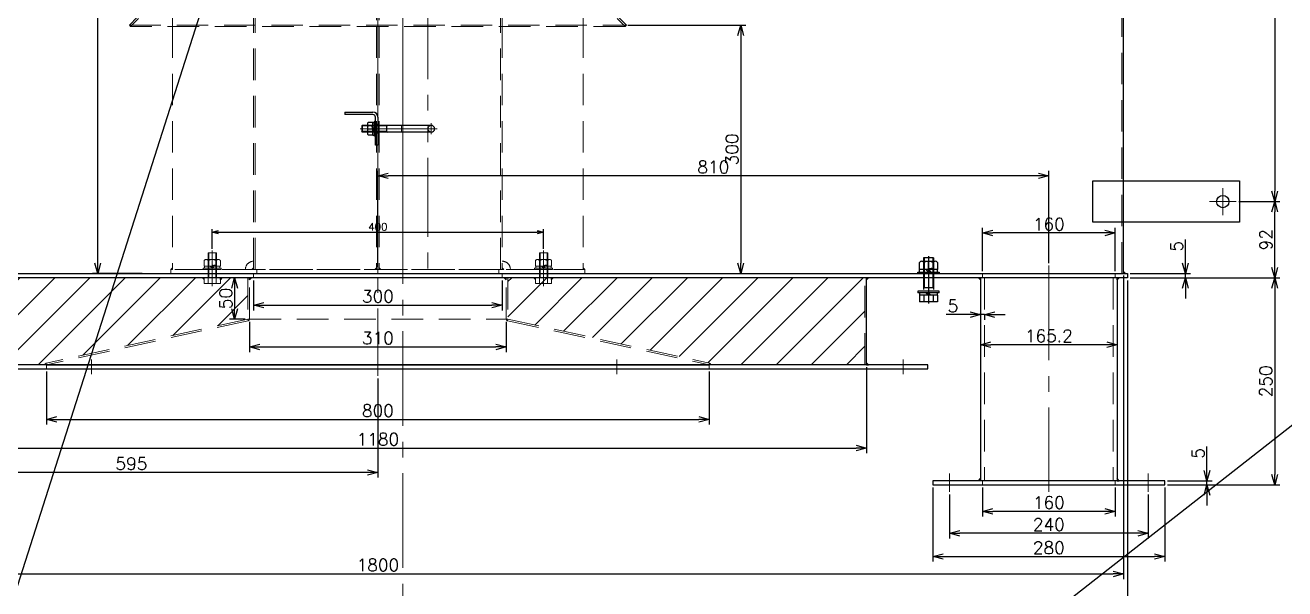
# Model space of a CAD drawing. Header units: millimetres. Extents: x -16130 to 36813, y -8099 to 27484.
# Drawn here: x -11406 to -9885, y -1916 to -1235 of the extents above; entities that cross this region are included whole.
import ezdxf

# ---------------------------------------------------------------- set-up
doc = ezdxf.new("R2010")
doc.units = ezdxf.units.MM
doc.header["$LTSCALE"] = 6
doc.header["$PDMODE"] = 99
doc.header["$PDSIZE"] = 1
for name, pattern in [('CENTER2', [28.575, 19.05, -3.175, 3.175, -3.175]), ('HIDDEN', [9.525, 6.35, -3.175]), ('PHANTOM2', [31.75, 15.875, -3.175, 3.175, -3.175, 3.175, -3.175])]:
    doc.linetypes.add(name, pattern=pattern)
for name, color, linetype, lineweight in [('04_HIDDEN', 2, 'HIDDEN', 13), ('05_CENTER', 4, 'CENTER2', 13), ('06_PHANTOM', 2, 'PHANTOM2', 13), ('08_DIM', 3, 'Continuous', 13)]:
    doc.layers.add(name, color=color, linetype=linetype, lineweight=lineweight)
doc.layers.add('10_DRAFT', color=8, linetype='Continuous', lineweight=0, plot=False)
doc.styles.add('KSS_TXT', font='txt.shx', dxfattribs={"bigfont": 'extfont2.shx'})
doc.styles.add('KSS_TXT_L', font='txt.shx', dxfattribs={"height": 3, "bigfont": 'extfont2.shx'})
doc.dimstyles.new('KSS_DIM', dxfattribs={"dimtxt": 3, "dimasz": 2.5, "dimexe": 1.25, "dimexo": 0.625, "dimtad": 1, "dimdsep": 46, "dimtxsty": 'KSS_TXT', "dimblk": 'OPEN30', "dimcen": 0, "dimazin": 2, "dimtfac": 0.75, "dimtmove": 0, "dimatfit": 3, "dimldrblk": 'OPEN30', "dimfxl": 1, "dimtolj": 1, "dimarcsym": 0})
pattern_1 = [(45, (-28794, -6915.302), (-21.213203, 21.213203), [])]

# ---------------------------------------------------------------- blocks, each defined once
blk = doc.blocks.new('A$C742A68D0_1_1_1')
at = {"color": 0}
for p, q in [((-9.8, 7), (9.8, 7)), ((-9.8, 0), (-9.8, 7)), ((-9.8, 0), (9.8, 0)), ((-4.9, 0), (-4.9, 7)), ((4.9, 0), (4.9, 7)), ((9.8, 0), (9.8, 7))]:
    blk.add_line(p, q, dxfattribs=at)
at = {"color": 0, "linetype": 'HIDDEN'}
for p, q in [((-5, -30), (-5, 0)), ((-4.2, -30), (-4.2, 0)), ((4.2, -30), (4.2, 0)), ((5, -30), (5, 0)), ((-5, -30), (5, -30))]:
    blk.add_line(p, q, dxfattribs=at)
at = {"color": 0, "linetype": 'CENTER2'}
blk.add_line((0, -33), (0, 10), dxfattribs=at)
at = {"layer": '10_DRAFT', "style": 'KSS_TXT_L'}
blk.add_text('BT-M10x30L', height=0.3, dxfattribs=at).set_placement((6.8, 6.7))
blk = doc.blocks.new('A$C6847E5D4')
at = {"color": 0}
for p, q in [((-40, 0), (-6, 0)), ((-40, 0), (-40, -3)), ((-6, -3), (-40, -3)), ((-3, -40), (-3, -6)), ((0, -6), (0, -40)), ((0, -40), (-3, -40))]:
    blk.add_line(p, q, dxfattribs=at)
for radius in [6, 3]:
    blk.add_arc((-6, -6), radius, 0, 90, dxfattribs=at)
at = {"layer": '04_HIDDEN'}
for p, q in [((0, -14.5), (-3, -14.5)), ((0, -25.5), (-3, -25.5))]:
    blk.add_line(p, q, dxfattribs=at)
at = {"layer": '05_CENTER'}
blk.add_line((-8.7, -20), (5.7, -20), dxfattribs=at)
blk = doc.blocks.new('A$C782A22E4_1_1_1')
h = blk.add_hatch()
h.set_pattern_fill('_USER', color=3, scale=30, angle=45, pattern_type=0)
h.set_pattern_definition(pattern_1)
h.paths.add_polyline_path([(-157, 0), (-157, 0), (-588, 0), (-588, -105), (-400, -105), (-400.4, -103), (-157, -50), (-157, -50)])
h = blk.add_hatch()
h.set_pattern_fill('_USER', color=3, scale=30, angle=135, pattern_type=0)
h.set_pattern_definition(pattern_1)
h.paths.add_polyline_path([(157, 0), (157, 0), (588, 0), (588, -105), (400, -105), (400.4, -103), (157, -50), (157, -50)])
at = {"color": 0}
for p, q in [((900, 5), (900, 1935)), ((590, -105), (590, 0)), ((727.4, 0), (727.4, -245)), ((892.6, 0), (892.6, -245)), ((-400, -105), (400, -105))]:
    blk.add_line(p, q, dxfattribs=at)
blk.add_lwpolyline([(863.3, 117), (1040, 117), (1040, 67), (863.3, 67)], close=True)
for points in [[(-905, 5), (905, 5), (905, 0), (-905, 0)], [(-595, -110), (664.1, -110), (664.1, -105), (-595, -105)], [(950, -245), (670, -245), (670, -250), (950, -250)]]:
    blk.add_lwpolyline(points, close=True, dxfattribs=at)
at = {"color": 3}
for points in [[(-209.8, 0), (-211.8, 0), (-211.8, 0), (-209.8, -2)], [(-190.2, 0), (-188.2, 0), (-188.2, 0), (-190.2, -2)], [(-155, 0), (-152.5, 0), (-152.5, 0), (-155, -2.5)], [(155, 0), (152.5, 0), (152.5, 0), (155, -2.5)], [(190.2, 0), (188.2, 0), (188.2, 0), (190.2, -2)], [(209.8, 0), (211.8, 0), (211.8, 0), (209.8, -2)], [(590, 0), (592.5, 0), (592.5, 0), (590, -2.5)], [(727.4, 0), (724.9, 0), (724.9, 0), (727.4, -2.5)], [(892.6, 0), (895.1, 0), (895.1, 0), (892.6, -2.5)], [(900, 5), (902.5, 5), (902.5, 5), (900, 7.5)], [(590, -105), (592.5, -105), (592.5, -105), (590, -102.5)], [(727.4, -245), (724.9, -245), (724.9, -245), (727.4, -242.5)], [(892.6, -245), (895.1, -245), (895.1, -245), (892.6, -242.5)]]:
    blk.add_lwpolyline(points, close=True, dxfattribs=at)
blk.add_circle((1020, 92), 7.5)
at = {"layer": '04_HIDDEN'}
for p, q in [((898, 5), (898, 2000)), ((-150, 5), (-150, 0)), ((150, 5), (150, 0)), ((588, -105), (588, 0)), ((730, 5), (730, 0)), ((732.4, 0), (732.4, -245)), ((887.6, 0), (887.6, -245)), ((890, 5), (890, 0)), ((-157, -50), (-400.4, -103)), ((-156.6, -52), (-400, -105)), ((-156.6, -52), (-157, -50)), ((-155, -50), (155, -50)), ((156.6, -52), (157, -50)), ((156.6, -52), (400, -105)), ((157, -50), (400.4, -103)), ((-400, -105), (-400.4, -103)), ((-400, -110), (-400, -105)), ((400, -105), (400.4, -103)), ((400, -110), (400, -105)), ((730, -245), (730, -250)), ((890, -245), (890, -250))]:
    blk.add_line(p, q, dxfattribs=at)
for points in [[(-155, 0), (-157, 0), (-157, -50), (-155, -50)], [(155, 0), (157, 0), (157, -50), (155, -50)]]:
    blk.add_lwpolyline(points, close=True, dxfattribs=at)
at = {"layer": '05_CENTER'}
for p, q in [((0, 2020.2), (0, -118.5)), ((1020, 75.8), (1020, 108.2)), ((1003.8, 92), (1036.2, 92)), ((664.7, 16.9), (664.7, -11)), ((810, 14.7), (810, -258.4)), ((-345.9, -116.4), (-345.9, -98.6)), ((288.3, -116.4), (288.3, -98.6)), ((634.2, -116.4), (634.2, -98.6)), ((690, -236.4), (690, -258.4)), ((930, -236.4), (930, -258.4))]:
    blk.add_line(p, q, dxfattribs=at)
at = {"layer": '08_DIM'}
for centre, start, end in [((-157, -50), 282.2934, 0), ((157, -50), 180, 257.7066), ((-400, -105), 101.8334, 180), ((400, -105), 0, 78.1666)]:
    blk.add_arc(centre, 2, start, end, dxfattribs=at)
blk.add_blockref('A$C6847E5D4', (0, 200))
at = {"layer": '04_HIDDEN', "rotation": 180}
for p in [(-200, 0), (200, 0)]:
    blk.add_blockref('A$C742A68D0_1_1_1', p, dxfattribs=at)
blk = doc.blocks.new('_Open30')
at = {"color": 0, "linetype": 'ByBlock', "lineweight": -2}
for p, q in [((-1, 0.27), (0, 0)), ((0, 0), (-1, -0.27)), ((0, 0), (-1, 0))]:
    blk.add_line(p, q, dxfattribs=at)
blk = doc.blocks.new('*D718')
at = {"layer": '08_DIM', "color": 0, "lineweight": -2, "transparency": 16777216}
for p, q in [((-9940.7, 351.6), (-9891.1, 351.6)), ((-9897.3, 339.1), (-9897.3, -1435.9)), ((-9940.7, -1448.4), (-9891.1, -1448.4))]:
    blk.add_line(p, q, dxfattribs=at)
at = {"layer": 'Defpoints', "color": 0, "transparency": 16777216}
for p in [(-9943.8, 351.6), (-9943.8, -1448.4), (-9897.3, -1448.4)]:
    blk.add_point(p, dxfattribs=at)
at = {"layer": '08_DIM', "color": 0, "lineweight": -2, "transparency": 16777216, "xscale": 12.5, "yscale": 12.5, "zscale": 12.5}
for p, rotation in [((-9897.3, 351.6), 90), ((-9897.3, -1448.4), 270)]:
    blk.add_blockref('_Open30', p, dxfattribs=dict(at, rotation=rotation))
at = {"layer": '08_DIM', "color": 0, "transparency": 16777216, "insert": (-9907.9, -548.4), "char_height": 15, "attachment_point": 5, "rotation": 90, "style": 'KSS_TXT'}
blk.add_mtext('\\A1;2x900=1800', dxfattribs=at)
blk = doc.blocks.new('*D743')
at = {"layer": '08_DIM', "color": 0, "lineweight": -2, "transparency": 16777216}
for p, q in [((-10005.1, -1522.9), (-10005.1, -1494.1)), ((-10071.9, -1535.4), (-9998.9, -1535.4)), ((-10005.1, -1540.4), (-10005.1, -1535.4)), ((-10071.9, -1540.4), (-9998.9, -1540.4)), ((-10005.1, -1552.9), (-10005.1, -1565.4))]:
    blk.add_line(p, q, dxfattribs=at)
at = {"layer": 'Defpoints', "color": 0, "transparency": 16777216}
for p in [(-10075, -1535.4), (-10005.1, -1535.4), (-10075, -1540.4)]:
    blk.add_point(p, dxfattribs=at)
at = {"layer": '08_DIM', "color": 0, "lineweight": -2, "transparency": 16777216, "xscale": 12.5, "yscale": 12.5, "zscale": 12.5}
for p, rotation in [((-10005.1, -1535.4), 270), ((-10005.1, -1540.4), 90)]:
    blk.add_blockref('_Open30', p, dxfattribs=dict(at, rotation=rotation))
at = {"layer": '08_DIM', "color": 0, "transparency": 16777216, "insert": (-10015.7, -1502.3), "char_height": 15, "attachment_point": 5, "rotation": 90, "style": 'KSS_TXT'}
blk.add_mtext('\\A1;5', dxfattribs=at)
blk = doc.blocks.new('*D1513')
at = {"layer": '08_DIM', "color": 0, "lineweight": -2, "transparency": 16777216}
for p, q in [((-11880, -1537.5), (-11880, -1904.1)), ((-10080, -1537.5), (-10080, -1904.1)), ((-11867.5, -1897.9), (-10092.5, -1897.9))]:
    blk.add_line(p, q, dxfattribs=at)
at = {"layer": 'Defpoints', "color": 0, "transparency": 16777216}
for p in [(-11880, -1534.4), (-10080, -1534.4), (-10080, -1897.9)]:
    blk.add_point(p, dxfattribs=at)
at = {"layer": '08_DIM', "color": 0, "lineweight": -2, "transparency": 16777216, "xscale": 12.5, "yscale": 12.5, "zscale": 12.5, "rotation": 180}
blk.add_blockref('_Open30', (-11880, -1897.9), dxfattribs=at)
at = {"layer": '08_DIM', "color": 0, "lineweight": -2, "transparency": 16777216, "xscale": 12.5, "yscale": 12.5, "zscale": 12.5}
blk.add_blockref('_Open30', (-10080, -1897.9), dxfattribs=at)
at = {"layer": '08_DIM', "color": 0, "transparency": 16777216, "insert": (-10980, -1887.2), "char_height": 15, "attachment_point": 5, "style": 'KSS_TXT'}
blk.add_mtext('\\A1;1800', dxfattribs=at)
blk = doc.blocks.new('*D1514')
at = {"layer": '08_DIM', "color": 0, "lineweight": -2, "transparency": 16777216}
for p, q in [((-11885, -1543.5), (-11885, -1952.6)), ((-10075, -1543.5), (-10075, -1952.6)), ((-10087.5, -1946.4), (-11872.5, -1946.4))]:
    blk.add_line(p, q, dxfattribs=at)
at = {"layer": 'Defpoints', "color": 0, "transparency": 16777216}
for p in [(-11885, -1540.4), (-10075, -1540.4), (-11885, -1946.4)]:
    blk.add_point(p, dxfattribs=at)
at = {"layer": '08_DIM', "color": 0, "lineweight": -2, "transparency": 16777216, "xscale": 12.5, "yscale": 12.5, "zscale": 12.5, "rotation": 180}
blk.add_blockref('_Open30', (-11885, -1946.4), dxfattribs=at)
at = {"layer": '08_DIM', "color": 0, "lineweight": -2, "transparency": 16777216, "xscale": 12.5, "yscale": 12.5, "zscale": 12.5}
blk.add_blockref('_Open30', (-10075, -1946.4), dxfattribs=at)
at = {"layer": '08_DIM', "color": 0, "transparency": 16777216, "insert": (-10980, -1935.7), "char_height": 15, "attachment_point": 5, "style": 'KSS_TXT'}
blk.add_mtext('\\A1;1810', dxfattribs=at)
blk = doc.blocks.new('*D1518')
at = {"layer": '08_DIM', "color": 0, "lineweight": -2, "transparency": 16777216}
for p, q in [((-11142.4, -1540.4), (-11159.2, -1540.4)), ((-11153, -1552.9), (-11153, -1577.9)), ((-11140.1, -1590.4), (-11159.2, -1590.4))]:
    blk.add_line(p, q, dxfattribs=at)
at = {"layer": 'Defpoints', "color": 0, "transparency": 16777216}
for p in [(-11139.2, -1540.4), (-11153, -1590.4), (-11137, -1590.4)]:
    blk.add_point(p, dxfattribs=at)
at = {"layer": '08_DIM', "color": 0, "lineweight": -2, "transparency": 16777216, "xscale": 12.5, "yscale": 12.5, "zscale": 12.5}
for p, rotation in [((-11153, -1540.4), 90), ((-11153, -1590.4), 270)]:
    blk.add_blockref('_Open30', p, dxfattribs=dict(at, rotation=rotation))
at = {"layer": '08_DIM', "color": 0, "transparency": 16777216, "insert": (-11163.6, -1565.4), "char_height": 15, "attachment_point": 5, "rotation": 90, "style": 'KSS_TXT'}
blk.add_mtext('\\A1;50', dxfattribs=at)
blk = doc.blocks.new('*D1519')
at = {"layer": '08_DIM', "color": 0, "lineweight": -2, "transparency": 16777216}
for p, q in [((-11133.1, -835.4), (-11324.4, -835.4)), ((-11318.2, -1522.9), (-11318.2, -847.9)), ((-11264.6, -1535.4), (-11324.4, -1535.4))]:
    blk.add_line(p, q, dxfattribs=at)
at = {"layer": 'Defpoints', "color": 0, "transparency": 16777216}
for p in [(-11318.2, -835.4), (-11130, -835.4), (-11261.5, -1535.4)]:
    blk.add_point(p, dxfattribs=at)
at = {"layer": '08_DIM', "color": 0, "lineweight": -2, "transparency": 16777216, "xscale": 12.5, "yscale": 12.5, "zscale": 12.5}
for p, rotation in [((-11318.2, -835.4), 90), ((-11318.2, -1535.4), 270)]:
    blk.add_blockref('_Open30', p, dxfattribs=dict(at, rotation=rotation))
at = {"layer": '08_DIM', "color": 0, "transparency": 16777216, "insert": (-11328.8, -1185.4), "char_height": 15, "attachment_point": 5, "rotation": 90, "style": 'KSS_TXT'}
blk.add_mtext('\\A1;700', dxfattribs=at)
blk = doc.blocks.new('M12Nza_1_1_1_1')
at = {"color": 0}
for p, q in [((-10.9, 5), (-10.9, 13.5)), ((11, 5), (-10.9, 5)), ((-10.7, 2), (-10.7, 5)), ((-8.2, 15), (8.2, 15)), ((-5.5, 5), (-5.5, 13.5)), ((0, 2), (-3, 5)), ((0, 5), (3, 2)), ((5.5, 5), (5.5, 13.5)), ((10.7, 5), (10.7, 2)), ((11, 13.5), (11, 5))]:
    blk.add_line(p, q, dxfattribs=at)
at = {"color": 0, "linetype": 'CENTER2'}
blk.add_line((0, 0), (0, 15), dxfattribs=at)
at = {"color": 0}
blk.add_lwpolyline([(-13, 2), (13, 2), (13, 0), (-13, 0)], close=True, dxfattribs=at)
for centre, radius, start, end in [((-8.2, 11.7), 3.29, 33.626, 146.374), ((0, 4), 10.9, 60, 120), ((8.2, 11.7), 3.29, 33.626, 146.374)]:
    blk.add_arc(centre, radius, start, end, dxfattribs=at)
at = {"layer": '10_DRAFT', "style": 'KSS_TXT'}
blk.add_text('M12', height=1.5, dxfattribs=at).set_placement((0.3, 5.1))
blk = doc.blocks.new('*D1527')
at = {"layer": '08_DIM', "color": 0, "lineweight": -2, "transparency": 16777216}
for p, q in [((-11570, -1648.5), (-11570, -1752.2)), ((-10390, -1648.5), (-10390, -1752.2)), ((-11557.5, -1745.9), (-10402.5, -1745.9))]:
    blk.add_line(p, q, dxfattribs=at)
at = {"layer": 'Defpoints', "color": 0, "transparency": 16777216}
for p in [(-11570, -1645.4), (-10390, -1645.4), (-10390, -1745.9)]:
    blk.add_point(p, dxfattribs=at)
at = {"layer": '08_DIM', "color": 0, "lineweight": -2, "transparency": 16777216, "xscale": 12.5, "yscale": 12.5, "zscale": 12.5, "rotation": 180}
blk.add_blockref('_Open30', (-11570, -1745.9), dxfattribs=at)
at = {"layer": '08_DIM', "color": 0, "lineweight": -2, "transparency": 16777216, "xscale": 12.5, "yscale": 12.5, "zscale": 12.5}
blk.add_blockref('_Open30', (-10390, -1745.9), dxfattribs=at)
at = {"layer": '08_DIM', "color": 0, "transparency": 16777216, "insert": (-10980, -1735.3), "char_height": 15, "attachment_point": 5, "style": 'KSS_TXT'}
blk.add_mtext('\\A1;1180', dxfattribs=at)
blk = doc.blocks.new('*D1530')
at = {"layer": '08_DIM', "color": 0, "lineweight": -2, "transparency": 16777216}
for p, q in [((-11380, -1653.5), (-11380, -1717.7)), ((-10580, -1653.5), (-10580, -1717.7)), ((-11367.5, -1711.4), (-10592.5, -1711.4))]:
    blk.add_line(p, q, dxfattribs=at)
at = {"layer": 'Defpoints', "color": 0, "transparency": 16777216}
for p in [(-11380, -1650.4), (-10580, -1650.4), (-10580, -1711.4)]:
    blk.add_point(p, dxfattribs=at)
at = {"layer": '08_DIM', "color": 0, "lineweight": -2, "transparency": 16777216, "xscale": 12.5, "yscale": 12.5, "zscale": 12.5, "rotation": 180}
blk.add_blockref('_Open30', (-11380, -1711.4), dxfattribs=at)
at = {"layer": '08_DIM', "color": 0, "lineweight": -2, "transparency": 16777216, "xscale": 12.5, "yscale": 12.5, "zscale": 12.5}
blk.add_blockref('_Open30', (-10580, -1711.4), dxfattribs=at)
at = {"layer": '08_DIM', "color": 0, "transparency": 16777216, "insert": (-10980, -1700.8), "char_height": 15, "attachment_point": 5, "style": 'KSS_TXT'}
blk.add_mtext('\\A1;800', dxfattribs=at)
blk = doc.blocks.new('*D1531')
at = {"layer": '08_DIM', "color": 0, "lineweight": -2, "transparency": 16777216}
for p, q in [((-11575, -1653.5), (-11575, -1781.7)), ((-10980, -1662.1), (-10980, -1781.7)), ((-10992.5, -1775.5), (-11562.5, -1775.5))]:
    blk.add_line(p, q, dxfattribs=at)
at = {"layer": 'Defpoints', "color": 0, "transparency": 16777216}
for p in [(-11575, -1650.4), (-10980, -1658.9), (-11575, -1775.5)]:
    blk.add_point(p, dxfattribs=at)
at = {"layer": '08_DIM', "color": 0, "lineweight": -2, "transparency": 16777216, "xscale": 12.5, "yscale": 12.5, "zscale": 12.5, "rotation": 180}
blk.add_blockref('_Open30', (-11575, -1775.5), dxfattribs=at)
at = {"layer": '08_DIM', "color": 0, "lineweight": -2, "transparency": 16777216, "xscale": 12.5, "yscale": 12.5, "zscale": 12.5}
blk.add_blockref('_Open30', (-10980, -1775.5), dxfattribs=at)
at = {"layer": '08_DIM', "color": 0, "transparency": 16777216, "insert": (-11277.5, -1764.8), "char_height": 15, "attachment_point": 5, "style": 'KSS_TXT'}
blk.add_mtext('\\A1;595', dxfattribs=at)
blk = doc.blocks.new('*D2054')
at = {"layer": '08_DIM', "color": 0, "lineweight": -2, "transparency": 16777216}
for p, q in [((-9940.7, -1448.4), (-9891.1, -1448.4)), ((-9897.3, -1527.9), (-9897.3, -1460.9)), ((-10071.9, -1540.4), (-9891.1, -1540.4))]:
    blk.add_line(p, q, dxfattribs=at)
at = {"layer": 'Defpoints', "color": 0, "transparency": 16777216}
for p in [(-9943.8, -1448.4), (-9897.3, -1448.4), (-10075, -1540.4)]:
    blk.add_point(p, dxfattribs=at)
at = {"layer": '08_DIM', "color": 0, "lineweight": -2, "transparency": 16777216, "xscale": 12.5, "yscale": 12.5, "zscale": 12.5}
for p, rotation in [((-9897.3, -1448.4), 90), ((-9897.3, -1540.4), 270)]:
    blk.add_blockref('_Open30', p, dxfattribs=dict(at, rotation=rotation))
at = {"layer": '08_DIM', "color": 0, "transparency": 16777216, "insert": (-9907.9, -1494.4), "char_height": 15, "attachment_point": 5, "rotation": 90, "style": 'KSS_TXT'}
blk.add_mtext('\\A1;92', dxfattribs=at)
blk = doc.blocks.new('*D2055')
at = {"layer": '08_DIM', "color": 0, "lineweight": -2, "transparency": 16777216}
for p, q in [((-10071.9, -1540.4), (-9891.1, -1540.4)), ((-9897.3, -1552.9), (-9897.3, -1777.9)), ((-10026.9, -1790.4), (-9891.1, -1790.4))]:
    blk.add_line(p, q, dxfattribs=at)
at = {"layer": 'Defpoints', "color": 0, "transparency": 16777216}
for p in [(-10075, -1540.4), (-10030, -1790.4), (-9897.3, -1790.4)]:
    blk.add_point(p, dxfattribs=at)
at = {"layer": '08_DIM', "color": 0, "lineweight": -2, "transparency": 16777216, "xscale": 12.5, "yscale": 12.5, "zscale": 12.5}
for p, rotation in [((-9897.3, -1540.4), 90), ((-9897.3, -1790.4), 270)]:
    blk.add_blockref('_Open30', p, dxfattribs=dict(at, rotation=rotation))
at = {"layer": '08_DIM', "color": 0, "transparency": 16777216, "insert": (-9908, -1665.4), "char_height": 15, "attachment_point": 5, "rotation": 90, "style": 'KSS_TXT'}
blk.add_mtext('\\A1;250', dxfattribs=at)
blk = doc.blocks.new('*D2056')
at = {"layer": '08_DIM', "color": 0, "lineweight": -2, "transparency": 16777216}
for p, q in [((-10265.1, -1584.9), (-10293.8, -1584.9)), ((-10252.6, -1584.8), (-10252.6, -1591.1)), ((-10247.6, -1584.9), (-10252.6, -1584.9)), ((-10247.6, -1584.8), (-10247.6, -1591.1)), ((-10235.1, -1584.9), (-10222.6, -1584.9))]:
    blk.add_line(p, q, dxfattribs=at)
at = {"layer": 'Defpoints', "color": 0, "transparency": 16777216}
for p in [(-10252.6, -1581.7), (-10252.6, -1584.9), (-10247.6, -1581.7)]:
    blk.add_point(p, dxfattribs=at)
at = {"layer": '08_DIM', "color": 0, "lineweight": -2, "transparency": 16777216, "xscale": 12.5, "yscale": 12.5, "zscale": 12.5}
blk.add_blockref('_Open30', (-10252.6, -1584.9), dxfattribs=at)
at = {"layer": '08_DIM', "color": 0, "lineweight": -2, "transparency": 16777216, "xscale": 12.5, "yscale": 12.5, "zscale": 12.5, "rotation": 180}
blk.add_blockref('_Open30', (-10247.6, -1584.9), dxfattribs=at)
at = {"layer": '08_DIM', "color": 0, "transparency": 16777216, "insert": (-10285.7, -1574.3), "char_height": 15, "attachment_point": 5, "style": 'KSS_TXT'}
blk.add_mtext('\\A1;5', dxfattribs=at)
blk = doc.blocks.new('*D2057')
at = {"layer": '08_DIM', "color": 0, "lineweight": -2, "transparency": 16777216}
for p, q in [((-10290, -1802), (-10290, -1855.2)), ((-10050, -1802), (-10050, -1855.2)), ((-10062.5, -1848.9), (-10277.5, -1848.9))]:
    blk.add_line(p, q, dxfattribs=at)
at = {"layer": 'Defpoints', "color": 0, "transparency": 16777216}
for p in [(-10290, -1798.8), (-10050, -1798.8), (-10290, -1848.9)]:
    blk.add_point(p, dxfattribs=at)
at = {"layer": '08_DIM', "color": 0, "lineweight": -2, "transparency": 16777216, "xscale": 12.5, "yscale": 12.5, "zscale": 12.5, "rotation": 180}
blk.add_blockref('_Open30', (-10290, -1848.9), dxfattribs=at)
at = {"layer": '08_DIM', "color": 0, "lineweight": -2, "transparency": 16777216, "xscale": 12.5, "yscale": 12.5, "zscale": 12.5}
blk.add_blockref('_Open30', (-10050, -1848.9), dxfattribs=at)
at = {"layer": '08_DIM', "color": 0, "transparency": 16777216, "insert": (-10170, -1838.3), "char_height": 15, "attachment_point": 5, "style": 'KSS_TXT'}
blk.add_mtext('\\A1;240', dxfattribs=at)
blk = doc.blocks.new('*D2058')
at = {"layer": '08_DIM', "color": 0, "lineweight": -2, "transparency": 16777216}
for p, q in [((-10310, -1793.5), (-10310, -1883.1)), ((-10030, -1793.5), (-10030, -1883.1)), ((-10297.5, -1876.9), (-10042.5, -1876.9))]:
    blk.add_line(p, q, dxfattribs=at)
at = {"layer": 'Defpoints', "color": 0, "transparency": 16777216}
for p in [(-10310, -1790.4), (-10030, -1790.4), (-10030, -1876.9)]:
    blk.add_point(p, dxfattribs=at)
at = {"layer": '08_DIM', "color": 0, "lineweight": -2, "transparency": 16777216, "xscale": 12.5, "yscale": 12.5, "zscale": 12.5, "rotation": 180}
blk.add_blockref('_Open30', (-10310, -1876.9), dxfattribs=at)
at = {"layer": '08_DIM', "color": 0, "lineweight": -2, "transparency": 16777216, "xscale": 12.5, "yscale": 12.5, "zscale": 12.5}
blk.add_blockref('_Open30', (-10030, -1876.9), dxfattribs=at)
at = {"layer": '08_DIM', "color": 0, "transparency": 16777216, "insert": (-10170, -1866.3), "char_height": 15, "attachment_point": 5, "style": 'KSS_TXT'}
blk.add_mtext('\\A1;280', dxfattribs=at)
blk = doc.blocks.new('*D2059')
at = {"layer": '08_DIM', "color": 0, "lineweight": -2, "transparency": 16777216}
for p, q in [((-10250, -1532.3), (-10250, -1480.1)), ((-10102.5, -1486.3), (-10237.5, -1486.3)), ((-10090, -1532.3), (-10090, -1480.1))]:
    blk.add_line(p, q, dxfattribs=at)
at = {"layer": 'Defpoints', "color": 0, "transparency": 16777216}
for p in [(-10250, -1486.3), (-10250, -1535.4), (-10090, -1535.4)]:
    blk.add_point(p, dxfattribs=at)
at = {"layer": '08_DIM', "color": 0, "lineweight": -2, "transparency": 16777216, "xscale": 12.5, "yscale": 12.5, "zscale": 12.5, "rotation": 180}
blk.add_blockref('_Open30', (-10250, -1486.3), dxfattribs=at)
at = {"layer": '08_DIM', "color": 0, "lineweight": -2, "transparency": 16777216, "xscale": 12.5, "yscale": 12.5, "zscale": 12.5}
blk.add_blockref('_Open30', (-10090, -1486.3), dxfattribs=at)
at = {"layer": '08_DIM', "color": 0, "transparency": 16777216, "insert": (-10170, -1475.7), "char_height": 15, "attachment_point": 5, "style": 'KSS_TXT'}
blk.add_mtext('\\A1;160', dxfattribs=at)
blk = doc.blocks.new('*D2060')
at = {"layer": '08_DIM', "color": 0, "lineweight": -2, "transparency": 16777216}
for p, q in [((-10980, -1527.3), (-10980, -1411.1)), ((-10170, -1522.6), (-10170, -1411.1)), ((-10182.5, -1417.3), (-10967.5, -1417.3))]:
    blk.add_line(p, q, dxfattribs=at)
at = {"layer": 'Defpoints', "color": 0, "transparency": 16777216}
for p in [(-10980, -1417.3), (-10980, -1530.4), (-10170, -1525.7)]:
    blk.add_point(p, dxfattribs=at)
at = {"layer": '08_DIM', "color": 0, "lineweight": -2, "transparency": 16777216, "xscale": 12.5, "yscale": 12.5, "zscale": 12.5, "rotation": 180}
blk.add_blockref('_Open30', (-10980, -1417.3), dxfattribs=at)
at = {"layer": '08_DIM', "color": 0, "lineweight": -2, "transparency": 16777216, "xscale": 12.5, "yscale": 12.5, "zscale": 12.5}
blk.add_blockref('_Open30', (-10170, -1417.3), dxfattribs=at)
at = {"layer": '08_DIM', "color": 0, "transparency": 16777216, "insert": (-10575, -1406.7), "char_height": 15, "attachment_point": 5, "style": 'KSS_TXT'}
blk.add_mtext('\\A1;810', dxfattribs=at)
blk = doc.blocks.new('*D2061')
at = {"layer": '08_DIM', "color": 0, "lineweight": -2, "transparency": 16777216}
for p, q in [((-9979.1, -1772.9), (-9979.1, -1744.1)), ((-10026.9, -1785.4), (-9972.9, -1785.4)), ((-10026.9, -1790.4), (-9972.9, -1790.4)), ((-9979.1, -1790.4), (-9979.1, -1785.4)), ((-9979.1, -1802.9), (-9979.1, -1815.4))]:
    blk.add_line(p, q, dxfattribs=at)
at = {"layer": 'Defpoints', "color": 0, "transparency": 16777216}
for p in [(-10030, -1785.4), (-10030, -1790.4), (-9979.1, -1785.4)]:
    blk.add_point(p, dxfattribs=at)
at = {"layer": '08_DIM', "color": 0, "lineweight": -2, "transparency": 16777216, "xscale": 12.5, "yscale": 12.5, "zscale": 12.5}
for p, rotation in [((-9979.1, -1785.4), 270), ((-9979.1, -1790.4), 90)]:
    blk.add_blockref('_Open30', p, dxfattribs=dict(at, rotation=rotation))
at = {"layer": '08_DIM', "color": 0, "transparency": 16777216, "insert": (-9989.8, -1752.3), "char_height": 15, "attachment_point": 5, "rotation": 90, "style": 'KSS_TXT'}
blk.add_mtext('\\A1;5', dxfattribs=at)
blk = doc.blocks.new('*D2062')
at = {"layer": '08_DIM', "color": 0, "lineweight": -2, "transparency": 16777216}
for p, q in [((-10252.6, -1621.1), (-10252.6, -1627.5)), ((-10099.9, -1621.2), (-10240.1, -1621.2)), ((-10087.4, -1621.1), (-10087.4, -1627.5))]:
    blk.add_line(p, q, dxfattribs=at)
at = {"layer": 'Defpoints', "color": 0, "transparency": 16777216}
for p in [(-10252.6, -1618), (-10252.6, -1621.2), (-10087.4, -1618)]:
    blk.add_point(p, dxfattribs=at)
at = {"layer": '08_DIM', "color": 0, "lineweight": -2, "transparency": 16777216, "xscale": 12.5, "yscale": 12.5, "zscale": 12.5, "rotation": 180}
blk.add_blockref('_Open30', (-10252.6, -1621.2), dxfattribs=at)
at = {"layer": '08_DIM', "color": 0, "lineweight": -2, "transparency": 16777216, "xscale": 12.5, "yscale": 12.5, "zscale": 12.5}
blk.add_blockref('_Open30', (-10087.4, -1621.2), dxfattribs=at)
at = {"layer": '08_DIM', "color": 0, "transparency": 16777216, "insert": (-10170, -1610.6), "char_height": 15, "attachment_point": 5, "style": 'KSS_TXT'}
blk.add_mtext('\\A1;165.2', dxfattribs=at)
blk = doc.blocks.new('A$C4D316DC8_1_1_1_1')
at = {"color": 0, "linetype": 'CENTER2'}
blk.add_line((0, -42.2), (0, 15.2), dxfattribs=at)
at = {"color": 0}
for p, q in [((-13, 2), (13, 2)), ((-13, 2), (-13, 0)), ((-13, 0), (13, 0)), ((-11, 13), (11, 13)), ((-11, 5), (-11, 13)), ((-11, 5), (11, 5)), ((-10.8, 5), (-10.8, 2)), ((-5.5, 5), (-5.5, 13)), ((0, 2), (-3, 5)), ((0, 5), (3, 2)), ((5.5, 5), (5.5, 13)), ((10.7, 2), (10.7, 5)), ((11, 5), (11, 13)), ((13, 0), (13, 2))]:
    blk.add_line(p, q, dxfattribs=at)
at = {"color": 0, "linetype": 'HIDDEN'}
for p, q in [((-6, -40), (-6, 0)), ((6, -40), (6, 0)), ((-6, -4), (6, -4)), ((-5.1, -40), (-5.1, -4)), ((5.1, -40), (5.1, -4)), ((-6, -40), (6, -40))]:
    blk.add_line(p, q, dxfattribs=at)
at = {"layer": '10_DRAFT', "style": 'KSS_TXT_L'}
blk.add_text('BT-M12x45L,SW,PW', height=0.3, dxfattribs=at).set_placement((6.4, 12.7))
blk = doc.blocks.new('*D3105')
at = {"layer": '08_DIM', "color": 0, "lineweight": -2, "transparency": 16777216}
for p, q in [((-11135, -1593.5), (-11135, -1630.1)), ((-10825, -1593.5), (-10825, -1630.1)), ((-11122.5, -1623.9), (-10837.5, -1623.9))]:
    blk.add_line(p, q, dxfattribs=at)
at = {"layer": 'Defpoints', "color": 0, "transparency": 16777216}
for p in [(-11135, -1590.4), (-10825, -1590.4), (-10825, -1623.9)]:
    blk.add_point(p, dxfattribs=at)
at = {"layer": '08_DIM', "color": 0, "lineweight": -2, "transparency": 16777216, "xscale": 12.5, "yscale": 12.5, "zscale": 12.5, "rotation": 180}
blk.add_blockref('_Open30', (-11135, -1623.9), dxfattribs=at)
at = {"layer": '08_DIM', "color": 0, "lineweight": -2, "transparency": 16777216, "xscale": 12.5, "yscale": 12.5, "zscale": 12.5}
blk.add_blockref('_Open30', (-10825, -1623.9), dxfattribs=at)
at = {"layer": '08_DIM', "color": 0, "transparency": 16777216, "insert": (-10980, -1613.2), "char_height": 15, "attachment_point": 5, "style": 'KSS_TXT'}
blk.add_mtext('\\A1;310', dxfattribs=at)
blk = doc.blocks.new('*D3111')
at = {"layer": '08_DIM', "color": 0, "lineweight": -2, "transparency": 16777216}
for p, q in [((-10678.3, -1235.4), (-10535.6, -1235.4)), ((-10541.9, -1247.9), (-10541.9, -1522.9)), ((-10678.3, -1535.4), (-10535.6, -1535.4))]:
    blk.add_line(p, q, dxfattribs=at)
at = {"layer": 'Defpoints', "color": 0, "transparency": 16777216}
for p in [(-10681.4, -1235.4), (-10681.4, -1535.4), (-10541.9, -1535.4)]:
    blk.add_point(p, dxfattribs=at)
at = {"layer": '08_DIM', "color": 0, "lineweight": -2, "transparency": 16777216, "xscale": 12.5, "yscale": 12.5, "zscale": 12.5}
for p, rotation in [((-10541.9, -1235.4), 90), ((-10541.9, -1535.4), 270)]:
    blk.add_blockref('_Open30', p, dxfattribs=dict(at, rotation=rotation))
at = {"layer": '08_DIM', "color": 0, "transparency": 16777216, "insert": (-10552.5, -1385.4), "char_height": 15, "attachment_point": 5, "rotation": 90, "style": 'KSS_TXT'}
blk.add_mtext('\\A1;300', dxfattribs=at)
blk = doc.blocks.new('*D3116')
at = {"layer": '08_DIM', "color": 0, "lineweight": -2, "transparency": 16777216}
for p, q in [((-11180, -1505.5), (-11180, -1481.5)), ((-11172.5, -1485.2), (-10787.5, -1485.2)), ((-10780, -1505.5), (-10780, -1481.5))]:
    blk.add_line(p, q, dxfattribs=at)
at = {"layer": 'Defpoints', "color": 0, "transparency": 16777216}
for p in [(-10780, -1485.2), (-11180, -1507.4), (-10780, -1507.4)]:
    blk.add_point(p, dxfattribs=at)
at = {"layer": '08_DIM', "color": 0, "lineweight": -2, "transparency": 16777216, "xscale": 7.5, "yscale": 7.5, "zscale": 7.5, "rotation": 180}
blk.add_blockref('_Open30', (-11180, -1485.2), dxfattribs=at)
at = {"layer": '08_DIM', "color": 0, "lineweight": -2, "transparency": 16777216, "xscale": 7.5, "yscale": 7.5, "zscale": 7.5}
blk.add_blockref('_Open30', (-10780, -1485.2), dxfattribs=at)
at = {"layer": '08_DIM', "color": 0, "transparency": 16777216, "insert": (-10980, -1478.9), "char_height": 9, "attachment_point": 5, "style": 'KSS_TXT'}
blk.add_mtext('\\A1;400', dxfattribs=at)
blk = doc.blocks.new('M10Nza_1_1_1_1')
at = {"color": 0}
for p, q in [((-9.8, 4), (-9.8, 10.7)), ((-9.8, 4), (9.8, 4)), ((-9.2, 1.5), (-9.2, 4)), ((-7.3, 12), (7.4, 12)), ((-4.9, 4), (-4.9, 10.7)), ((0, 1.5), (-2.5, 4)), ((0, 4), (2.5, 1.5)), ((4.9, 10.7), (4.9, 4)), ((9.2, 4), (9.2, 1.5)), ((9.8, 10.7), (9.8, 4))]:
    blk.add_line(p, q, dxfattribs=at)
at = {"color": 0, "linetype": 'CENTER2'}
blk.add_line((0, 12), (0, 0), dxfattribs=at)
at = {"color": 0}
blk.add_lwpolyline([(-11, 1.5), (11, 1.5), (11, 0), (-11, 0)], close=True, dxfattribs=at)
for centre, radius, start, end in [((-7.3, 9.1), 2.94, 33.626, 146.374), ((0, 2.2), 9.8, 60, 120), ((7.4, 9.1), 2.94, 33.626, 146.374)]:
    blk.add_arc(centre, radius, start, end, dxfattribs=at)
at = {"layer": '10_DRAFT', "style": 'KSS_TXT'}
blk.add_text('M10', height=1.25, dxfattribs=at).set_placement((0.3, 4.1))
blk = doc.blocks.new('A$C68454564')
at = {"color": 0}
for p, q in [((-250, 350), (-250, 550)), ((250, 350), (250, 550)), ((-250, 350), (-300, 300)), ((-250, 350), (250, 350)), ((250, 350), (300, 300)), ((-300, 300), (-298.6, 298.6)), ((-248, 298.6), (-248, 5)), ((-150, 5), (-150, 298.6)), ((-1.5, 298.6), (-1.5, 5)), ((1.5, 298.6), (1.5, 5)), ((150, 298.6), (150, 5)), ((248, 298.6), (248, 5)), ((300, 300), (298.6, 298.6)), ((150, 5), (-150, 5))]:
    blk.add_line(p, q, dxfattribs=at)
for p, q in [((-250, 550), (250, 550)), ((-300, 300), (300, 300)), ((298.6, 298.6), (-298.6, 298.6))]:
    blk.add_line(p, q)
at = {"color": 3}
for points in [[(-150, 630), (-152, 630), (-152, 630), (-150, 632)], [(150, 630), (152, 630), (152, 630), (150, 632)], [(-248, 5), (-250, 5), (-250, 5), (-248, 7)], [(-150, 5), (-152, 5), (-152, 5), (-150, 7)], [(-1.5, 5), (-3.5, 5), (-3.5, 5), (-1.5, 7)], [(1.5, 5), (3.5, 5), (3.5, 5), (1.5, 7)], [(150, 5), (152, 5), (152, 5), (150, 7)], [(248, 5), (250, 5), (250, 5), (248, 7)]]:
    blk.add_lwpolyline(points, close=True, dxfattribs=at)
at = {"color": 0}
blk.add_lwpolyline([(-250, 0), (250, 0), (250, 5), (-250, 5)], close=True, dxfattribs=at)
for centre, start, end in [((-150, 5), 90, 180), ((150, 5), 0, 90)]:
    blk.add_arc(centre, 10, start, end, dxfattribs=at)
at = {"layer": '04_HIDDEN'}
for p, q in [((-150, 700), (150, 700)), ((-148, 5), (-148, 700)), ((148, 5), (148, 700)), ((-248, 625), (-248, 550)), ((-150, 630), (-243, 630)), ((1.5, 630), (-1.5, 630)), ((-1.5, 630), (-1.5, 298.6)), ((1.5, 630), (1.5, 298.6)), ((150, 630), (243, 630)), ((248, 625), (248, 550)), ((-248, 298.6), (-248, 550)), ((248, 298.6), (248, 550)), ((-250, 350), (-248.6, 348.6)), ((-250, 350), (-248, 350)), ((250, 350), (248, 350)), ((249, 350), (248, 350)), ((250, 350), (248.6, 348.6)), ((-248.6, 348.6), (-298.6, 298.6)), ((248.6, 348.6), (298.6, 298.6)), ((-146, 5), (-146, 0)), ((146, 5), (146, 0))]:
    blk.add_line(p, q, dxfattribs=at)
for points in [[(-150, 298.6), (-150, 700)], [(150, 298.6), (150, 700)]]:
    blk.add_lwpolyline(points, dxfattribs=at)
for centre, radius, start, end in [((-243, 625), 5, 90, 180), ((243, 625), 5, 360, 90), ((-250, 350), 2, 315, 0), ((250, 350), 2, 180, 225)]:
    blk.add_arc(centre, radius, start, end, dxfattribs=at)
at = {"layer": '05_CENTER'}
for p, q in [((-200, -9.9), (-200, 14.8)), ((200, -9.9), (200, 14.8))]:
    blk.add_line(p, q, dxfattribs=at)
at = {"layer": '10_DRAFT'}
for p, q in [((0, 0), (0, 700)), ((0, 550), (0, 300))]:
    blk.add_line(p, q, dxfattribs=at)
blk = doc.blocks.new('A$C68455BDC')
for name, p in [('A$C68454564', (0, 0)), ('M10Nza_1_1_1_1', (-200, 5)), ('M10Nza_1_1_1_1', (200, 5))]:
    blk.add_blockref(name, p)
blk = doc.blocks.new('*D3149')
at = {"layer": '08_DIM', "color": 0, "lineweight": -2, "transparency": 16777216}
for p, q in [((-11130, -1543.5), (-11130, -1579.7)), ((-10830, -1543.5), (-10830, -1579.7)), ((-11117.5, -1573.4), (-10842.5, -1573.4))]:
    blk.add_line(p, q, dxfattribs=at)
at = {"layer": 'Defpoints', "color": 0, "transparency": 16777216}
for p in [(-11130, -1540.4), (-10830, -1540.4), (-10830, -1573.4)]:
    blk.add_point(p, dxfattribs=at)
at = {"layer": '08_DIM', "color": 0, "lineweight": -2, "transparency": 16777216, "xscale": 12.5, "yscale": 12.5, "zscale": 12.5, "rotation": 180}
blk.add_blockref('_Open30', (-11130, -1573.4), dxfattribs=at)
at = {"layer": '08_DIM', "color": 0, "lineweight": -2, "transparency": 16777216, "xscale": 12.5, "yscale": 12.5, "zscale": 12.5}
blk.add_blockref('_Open30', (-10830, -1573.4), dxfattribs=at)
at = {"layer": '08_DIM', "color": 0, "transparency": 16777216, "insert": (-10980, -1562.8), "char_height": 15, "attachment_point": 5, "style": 'KSS_TXT'}
blk.add_mtext('\\A1;300', dxfattribs=at)
blk = doc.blocks.new('*D3163')
at = {"layer": '08_DIM', "color": 0, "lineweight": -2, "transparency": 16777216}
for p, q in [((-10250, -1793.5), (-10250, -1828.7)), ((-10090, -1793.5), (-10090, -1828.7)), ((-10102.5, -1822.4), (-10237.5, -1822.4))]:
    blk.add_line(p, q, dxfattribs=at)
at = {"layer": 'Defpoints', "color": 0, "transparency": 16777216}
for p in [(-10250, -1790.4), (-10090, -1790.4), (-10250, -1822.4)]:
    blk.add_point(p, dxfattribs=at)
at = {"layer": '08_DIM', "color": 0, "lineweight": -2, "transparency": 16777216, "xscale": 12.5, "yscale": 12.5, "zscale": 12.5, "rotation": 180}
blk.add_blockref('_Open30', (-10250, -1822.4), dxfattribs=at)
at = {"layer": '08_DIM', "color": 0, "lineweight": -2, "transparency": 16777216, "xscale": 12.5, "yscale": 12.5, "zscale": 12.5}
blk.add_blockref('_Open30', (-10090, -1822.4), dxfattribs=at)
at = {"layer": '08_DIM', "color": 0, "transparency": 16777216, "insert": (-10170, -1811.8), "char_height": 15, "attachment_point": 5, "style": 'KSS_TXT'}
blk.add_mtext('\\A1;160', dxfattribs=at)
blk = doc.blocks.new('M8Nza')
at = {"color": 0}
for p, q in [((-7.7, 3.2), (7.7, 3.2)), ((-7.7, 3.2), (-7.7, 1.2)), ((-7.5, 8.7), (-7.5, 3.2)), ((5.6, 9.7), (-5.6, 9.7)), ((-3.8, 3.2), (-3.8, 8.7)), ((0, 1.2), (-2, 3.2)), ((0, 3.2), (2, 1.2)), ((3.7, 8.7), (3.7, 3.2)), ((7.5, 3.2), (7.5, 8.7)), ((7.7, 3.2), (7.7, 1.2))]:
    blk.add_line(p, q, dxfattribs=at)
at = {"color": 0, "linetype": 'CENTER2'}
blk.add_line((0, 9.7), (0, 0), dxfattribs=at)
at = {"color": 0}
blk.add_lwpolyline([(-9, 1.2), (9, 1.2), (9, 0), (-9, 0)], close=True, dxfattribs=at)
for centre, radius, start, end in [((-5.6, 7.4), 2.25, 33.626, 146.374), ((0, 2.2), 7.5, 60, 120), ((5.6, 7.4), 2.25, 33.626, 146.374)]:
    blk.add_arc(centre, radius, start, end, dxfattribs=at)
at = {"layer": '10_DRAFT', "style": 'KSS_TXT'}
blk.add_text('M8', height=1, dxfattribs=at).set_placement((0.9, 3.3))
blk = doc.blocks.new('A$C3E533E69')
at = {"color": 0}
for p, q in [((-4, 36), (-4, -47.3)), ((4, 36), (4, -47.3)), ((-3.3, -18), (-4, -16.8)), ((-4, -18), (4, -18)), ((-3.3, -18), (-3.3, -48)), ((3.3, -18), (4, -16.8)), ((3.3, -18), (3.3, -48)), ((-4, -47.3), (4, -47.3)), ((-4, -47.3), (-3.3, -48)), ((-3.3, -48), (3.3, -48)), ((4, -47.3), (3.3, -48))]:
    blk.add_line(p, q, dxfattribs=at)
blk.add_arc((0, 36), 4, 0, 180)
at = {"layer": '04_HIDDEN', "color": 0}
blk.add_arc((0, 36), 4, 180, 0, dxfattribs=at)
at = {"layer": '05_CENTER', "color": 0}
for p, q in [((-6.7, 36), (6.7, 36)), ((0, 42.9), (0, -49.7))]:
    blk.add_line(p, q, dxfattribs=at)
at = {"layer": '10_DRAFT'}
blk.add_line((4, 0), (-4, 0), dxfattribs=at)
blk = doc.blocks.new('A$C6847FA66')
at = {"color": 4}
blk.add_blockref('A$C3E533E69', (0, -32), dxfattribs=at)
at = {"color": 4, "rotation": 180}
blk.add_blockref('M8Nza', (0, -63.5), dxfattribs=at)

msp = doc.modelspace()

# ---------------------------------------------------------------- linework, layer by layer
at = {"color": 2}
for p, q in [((-1466.0164, 4882.37819), (-14764.10563, -5554.72697)), ((-9764.72033, 3256.58939), (-12051.96053, -3905.83875))]:
    msp.add_line(p, q, dxfattribs=at)
at = {"layer": '05_CENTER'}
for p, q in [((-10949.87386, 509.35219), (-10949.87386, -1534.10082)), ((-10949.87386, -1090.64781), (-10949.87386, -3134.10082))]:
    msp.add_line(p, q, dxfattribs=at)
at = {"layer": '06_PHANTOM'}
for p, q in [((-10979.9856, 509.35219), (-10979.9856, -1534.10082)), ((-10919.4856, 509.35219), (-10919.4856, -1534.10082))]:
    msp.add_line(p, q, dxfattribs=at)

# ---------------------------------------------------------------- block references
for name, p in [('A$C782A22E4_1_1_1', (-10979.9856, -1540.39735)), ('M12Nza_1_1_1_1', (-10315.30522, -1535.39735))]:
    msp.add_blockref(name, p)
for name, p, rotation in [('A$C6847FA66', (-10919.4856, -1360.39735), 270), ('A$C4D316DC8_1_1_1_1', (-10315.30522, -1556.39735), 180)]:
    msp.add_blockref(name, p, dxfattribs=dict(rotation=rotation))
at = {"layer": '04_HIDDEN'}
msp.add_blockref('A$C68455BDC', (-10979.9856, -1535.39735), dxfattribs=at)

# ---------------------------------------------------------------- dimensions: what is measured, and where the dimension line sits
at = {"layer": '08_DIM'}
dim = msp.add_linear_dim(base=(-9897.317, -1448.39735), p1=(-9943.82121, 351.60265), p2=(-9943.82121, -1448.39735), angle=90, text='2x900=<>', dimstyle='KSS_DIM', override={"dimscale": 5}, dxfattribs=at)
dim.commit()
dim.dimension.update_dxf_attribs({"geometry": '*D718', "text_midpoint": (-9907.942, -548.39735)})
at = {"layer": '08_DIM', "color": 1}
for base, p1, p2, picture, middle in [((-11318.17662, -835.39735), (-11261.47206, -1535.39735), (-11129.9856, -835.39735), '*D1519', (-11328.80162, -1185.39735)), ((-10541.8746, -1535.39735), (-10681.39981, -1235.39735), (-10681.39981, -1535.39735), '*D3111', (-10552.4996, -1385.39735)), ((-11152.99353, -1590.39735), (-11139.2356, -1540.39735), (-11136.9856, -1590.39735), '*D1518', (-11163.62895, -1565.39735)), ((-9979.12818, -1785.39735), (-10029.9856, -1790.39735), (-10029.9856, -1785.39735), '*D2061', (-9989.7636, -1752.27235))]:
    dim = msp.add_linear_dim(base=base, p1=p1, p2=p2, angle=90, dimstyle='KSS_DIM', override={"dimscale": 5}, dxfattribs=at)
    dim.commit()
    dim.dimension.update_dxf_attribs({"geometry": picture, "text_midpoint": middle})
at = {"layer": '08_DIM'}
for base, p1, p2, picture, middle in [((-10979.9856, -1417.31541), (-10169.9856, -1525.72163), (-10979.9856, -1530.39735), '*D2060', (-10574.9856, -1406.69041)), ((-10249.9856, -1486.33766), (-10089.9856, -1535.39735), (-10249.9856, -1535.39735), '*D2059', (-10169.9856, -1475.71266)), ((-10079.9856, -1897.86154), (-11879.9856, -1534.39735), (-10079.9856, -1534.39735), '*D1513', (-10979.9856, -1887.23654)), ((-11884.9856, -1946.35675), (-10074.9856, -1540.39735), (-11884.9856, -1540.39735), '*D1514', (-10979.9856, -1935.73175)), ((-10252.5856, -1584.89775), (-10247.5856, -1581.65615), (-10252.5856, -1581.65615), '*D2056', (-10285.7106, -1574.26233)), ((-10252.5856, -1621.23931), (-10087.3856, -1617.99771), (-10252.5856, -1617.99771), '*D2062', (-10169.9856, -1610.60389)), ((-11574.98558, -1775.46459), (-10979.9856, -1658.93035), (-11574.98558, -1650.39735), '*D1531', (-11277.48559, -1764.81876)), ((-10389.98322, -1745.93375), (-11569.98798, -1645.39735), (-10389.98322, -1645.39735), '*D1527', (-10979.9856, -1735.30875)), ((-10579.9856, -1711.40277), (-11379.9856, -1650.39735), (-10579.9856, -1650.39735), '*D1530', (-10979.9856, -1700.77777)), ((-10029.9856, -1876.88736), (-10309.9856, -1790.39735), (-10029.9856, -1790.39735), '*D2058', (-10169.9856, -1866.26236)), ((-10249.9856, -1822.4223), (-10089.9856, -1790.39735), (-10249.9856, -1790.39735), '*D3163', (-10169.9856, -1811.7973)), ((-10289.9856, -1848.94749), (-10049.9856, -1798.82999), (-10289.9856, -1798.82999), '*D2057', (-10169.9856, -1838.32249))]:
    dim = msp.add_linear_dim(base=base, p1=p1, p2=p2, dimstyle='KSS_DIM', override={"dimscale": 5}, dxfattribs=at)
    dim.commit()
    dim.dimension.update_dxf_attribs({"geometry": picture, "text_midpoint": middle})
for base, p2, picture, middle in [((-9897.317, -1448.39735), (-9943.82121, -1448.39735), '*D2054', (-9907.942, -1494.39735)), ((-10005.1106, -1535.39735), (-10074.9856, -1535.39735), '*D743', (-10015.74602, -1502.27235)), ((-9897.317, -1790.39735), (-10029.9856, -1790.39735), '*D2055', (-9907.95241, -1665.39735))]:
    dim = msp.add_linear_dim(base=base, p1=(-10074.9856, -1540.39735), p2=p2, angle=90, dimstyle='KSS_DIM', override={"dimscale": 5}, dxfattribs=at)
    dim.commit()
    dim.dimension.update_dxf_attribs({"geometry": picture, "text_midpoint": middle})
at = {"layer": '08_DIM', "color": 1}
for base, p1, p2, override, picture, middle in [((-10779.9856, -1485.23931), (-11179.9856, -1507.39735), (-10779.9856, -1507.39735), {"dimscale": 3}, '*D3116', (-10979.9856, -1478.86431)), ((-10829.9856, -1573.43033), (-11129.9856, -1540.39735), (-10829.9856, -1540.39735), {"dimscale": 5}, '*D3149', (-10979.9856, -1562.80533)), ((-10824.9856, -1623.86677), (-11134.9856, -1590.39735), (-10824.9856, -1590.39735), {"dimscale": 5}, '*D3105', (-10979.9856, -1613.24177))]:
    dim = msp.add_linear_dim(base=base, p1=p1, p2=p2, dimstyle='KSS_DIM', override=override, dxfattribs=at)
    dim.commit()
    dim.dimension.update_dxf_attribs({"geometry": picture, "text_midpoint": middle})

doc.saveas('drawing.dxf')
